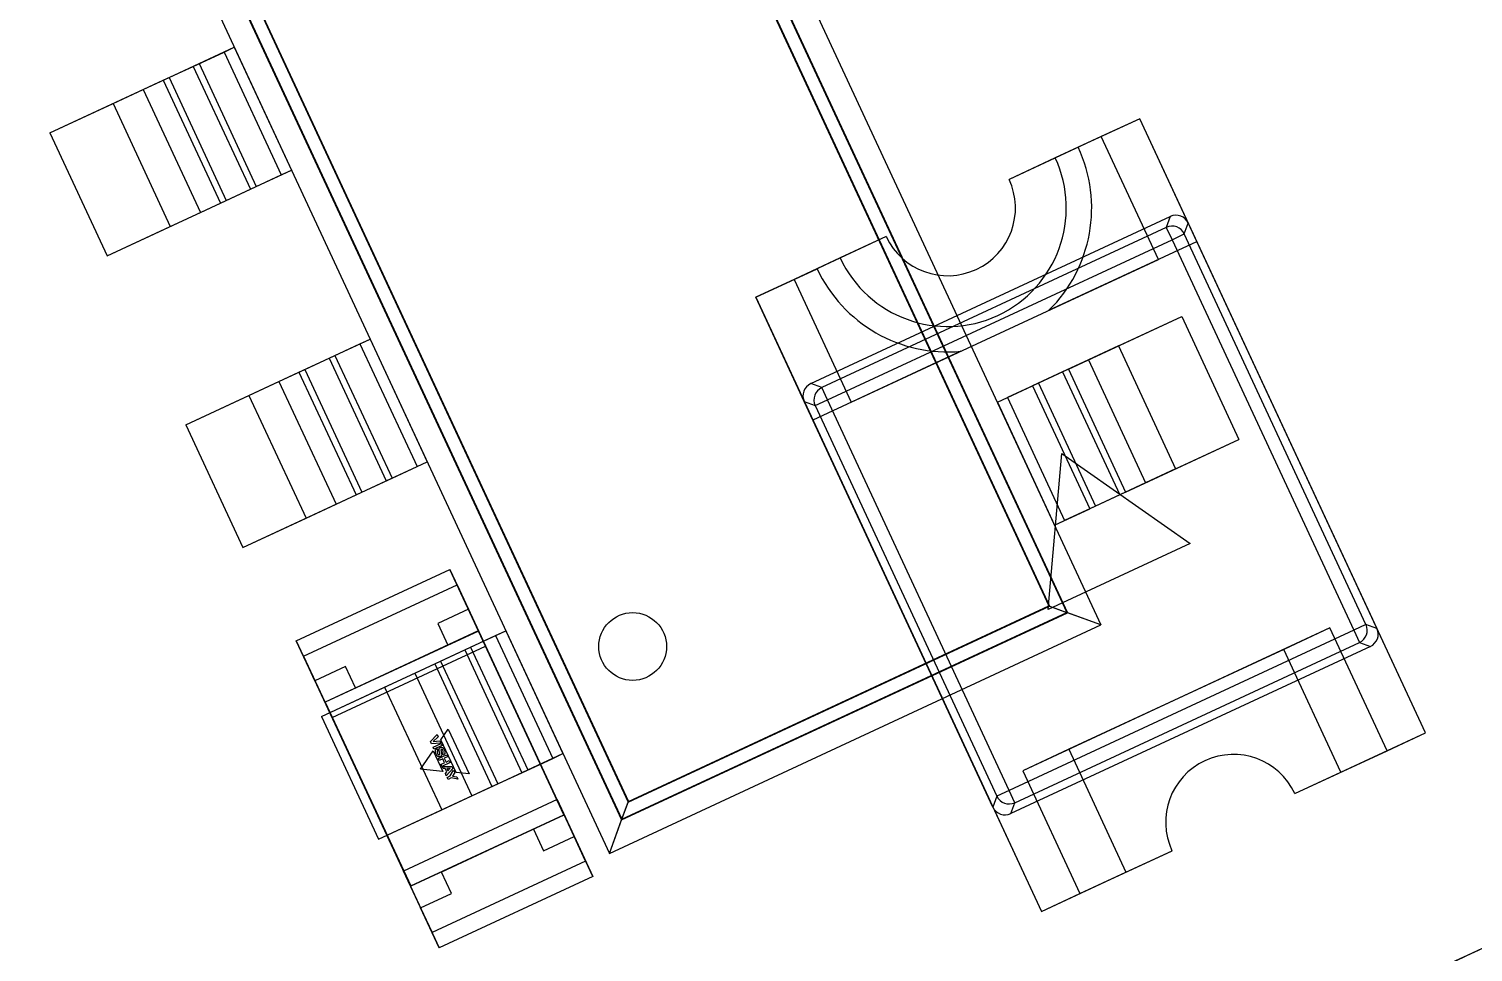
# Model space of a CAD drawing. Header units: millimetres. Extents: x 15 to 205, y 5 to 292.
# Drawn here: x 103.818 to 108.08, y 187.628 to 190.354 of the extents above; entities that cross this region are included whole.
import ezdxf

# ---------------------------------------------------------------- set-up
doc = ezdxf.new("R2010")
doc.units = ezdxf.units.MM

msp = doc.modelspace()

# ---------------------------------------------------------------- linework, layer by layer
at = {"color": 7, "linetype": 'Continuous', "lineweight": 25}
for p, q in [((105.7381, 191.2692), (106.9821, 188.5944)), ((105.7381, 191.2692), (106.9821, 188.5944)), ((105.7013, 191.1685), (106.8813, 188.6312)), ((105.7019, 191.1702), (106.8831, 188.6305)), ((105.682, 191.1157), (106.8285, 188.6504)), ((105.6828, 191.1178), (106.8306, 188.6497)), ((104.2873, 190.5945), (105.5313, 187.9197)), ((104.2873, 190.5945), (105.5313, 187.9197)), ((104.3863, 190.5584), (105.5674, 188.0187)), ((104.3881, 190.5577), (105.5681, 188.0204)), ((104.4388, 190.5392), (105.5866, 188.0711)), ((104.4409, 190.5385), (105.5874, 188.0732)), ((104.3033, 190.2436), (104.3944, 190.2859)), ((104.3206, 190.2516), (104.4244, 190.2999)), ((104.3944, 190.2859), (104.4244, 190.2999)), ((104.3944, 190.2859), (104.5631, 189.9232)), ((104.4244, 190.2999), (104.593, 189.9372)), ((104.4244, 190.2999), (104.593, 189.9372)), ((104.4244, 190.2999), (104.4244, 190.2999)), ((104.2145, 190.2023), (104.3033, 190.2436)), ((104.2318, 190.2103), (104.3206, 190.2516)), ((104.3033, 190.2436), (104.472, 189.8809)), ((104.3206, 190.2516), (104.4893, 189.8889)), ((103.8803, 190.0468), (104.2145, 190.2023)), ((104.1556, 190.1749), (104.2318, 190.2103)), ((104.2145, 190.2023), (104.3832, 189.8396)), ((104.2318, 190.2103), (104.4005, 189.8476)), ((104.0668, 190.1336), (104.1556, 190.1749)), ((104.1556, 190.1749), (104.3243, 189.8122)), ((103.8803, 190.0468), (104.0668, 190.1336)), ((104.0668, 190.1336), (104.2355, 189.7709)), ((107.0965, 190.089), (106.9151, 190.0047)), ((107.0965, 190.089), (106.9831, 190.0363)), ((107.2652, 189.7263), (107.0965, 190.089)), ((107.9399, 188.2755), (107.0965, 190.089)), ((103.8803, 190.0468), (104.049, 189.6841)), ((103.8803, 190.0468), (103.8803, 190.0468)), ((103.8803, 190.0468), (104.049, 189.6841)), ((106.9831, 190.0363), (106.7111, 189.9098)), ((106.9831, 190.0363), (106.8471, 189.973)), ((107.1518, 189.6736), (106.9831, 190.0363)), ((106.8471, 189.973), (106.7111, 189.9098)), ((106.9151, 190.0047), (106.8471, 189.973)), ((104.4893, 189.8889), (104.593, 189.9372)), ((104.5631, 189.9232), (104.593, 189.9372)), ((104.593, 189.9372), (104.593, 189.9372)), ((104.4005, 189.8476), (104.4893, 189.8889)), ((104.472, 189.8809), (104.5631, 189.9232)), ((104.3243, 189.8122), (104.4005, 189.8476)), ((104.3832, 189.8396), (104.472, 189.8809)), ((104.049, 189.6841), (104.3832, 189.8396)), ((104.2355, 189.7709), (104.3243, 189.8122)), ((104.049, 189.6841), (104.2355, 189.7709)), ((106.1258, 189.3067), (107.1868, 189.8001)), ((107.175, 189.768), (106.1579, 189.295)), ((107.1868, 189.8001), (107.175, 189.768)), ((107.175, 189.768), (107.1919, 189.7317)), ((107.2281, 189.7486), (107.2398, 189.7807)), ((107.2398, 189.7807), (107.7965, 188.5838)), ((106.3484, 189.7411), (106.0764, 189.6146)), ((106.1748, 189.2587), (107.1919, 189.7317)), ((106.3484, 189.7411), (106.2124, 189.6778)), ((106.8287, 189.5233), (107.2652, 189.7263)), ((107.1919, 189.7317), (107.2281, 189.7486)), ((107.1919, 189.7317), (107.7281, 188.5787)), ((107.7643, 188.5955), (107.2281, 189.7486)), ((107.9399, 188.2755), (107.2652, 189.7263)), ((104.049, 189.6841), (104.049, 189.6841)), ((106.2124, 189.6778), (106.0764, 189.6146)), ((106.2124, 189.6778), (106.1444, 189.6462)), ((105.9631, 189.5619), (106.1444, 189.6462)), ((106.2451, 189.2519), (107.1518, 189.6736)), ((106.0764, 189.6146), (105.9631, 189.5619)), ((106.0764, 189.6146), (106.2451, 189.2519)), ((106.1317, 189.1992), (105.9631, 189.5619)), ((105.9631, 189.5619), (106.8064, 187.7484)), ((106.8862, 189.3493), (107.2204, 189.5048)), ((107.0339, 189.418), (107.2204, 189.5048)), ((107.2204, 189.5048), (107.3891, 189.1421)), ((107.2204, 189.5048), (107.2204, 189.5048)), ((107.2204, 189.5048), (107.3891, 189.1421)), ((104.7039, 189.3822), (104.795, 189.4245)), ((104.7212, 189.3902), (104.825, 189.4385)), ((104.795, 189.4245), (104.825, 189.4385)), ((104.795, 189.4245), (104.9637, 189.0618)), ((104.825, 189.4385), (104.9936, 189.0758)), ((104.825, 189.4385), (104.9936, 189.0758)), ((104.825, 189.4385), (104.825, 189.4385)), ((104.6151, 189.3409), (104.7039, 189.3822)), ((104.6324, 189.3489), (104.7212, 189.3902)), ((104.7039, 189.3822), (104.8726, 189.0195)), ((104.7212, 189.3902), (104.8899, 189.0275)), ((106.5682, 189.4022), (106.1317, 189.1992)), ((106.9451, 189.3767), (106.8689, 189.3413)), ((107.0339, 189.418), (106.9451, 189.3767)), ((106.9451, 189.3767), (107.1138, 189.014)), ((107.0339, 189.418), (107.2025, 189.0553)), ((104.2809, 189.1854), (104.6151, 189.3409)), ((104.5562, 189.3135), (104.6324, 189.3489)), ((104.6151, 189.3409), (104.7838, 188.9782)), ((104.6324, 189.3489), (104.8011, 188.9862)), ((106.8689, 189.3413), (106.7801, 189.3)), ((106.8862, 189.3493), (106.7974, 189.308)), ((106.8689, 189.3413), (107.0376, 188.9786)), ((106.8862, 189.3493), (107.0549, 188.9866)), ((104.4675, 189.2722), (104.5562, 189.3135)), ((104.5562, 189.3135), (104.7249, 188.9508)), ((106.1579, 189.295), (106.1258, 189.3067)), ((106.1748, 189.2587), (106.1579, 189.295)), ((106.6764, 189.2518), (106.7801, 189.3)), ((106.7974, 189.308), (106.7063, 189.2657)), ((106.7801, 189.3), (106.9488, 188.9373)), ((106.7974, 189.308), (106.9661, 188.9454)), ((104.2809, 189.1854), (104.4675, 189.2722)), ((104.4675, 189.2722), (104.6361, 188.9095)), ((106.6631, 188.0566), (106.1064, 189.2536)), ((106.1064, 189.2536), (106.1386, 189.2419)), ((106.1386, 189.2419), (106.1748, 189.2587)), ((106.711, 188.1057), (106.1748, 189.2587)), ((106.6764, 189.2518), (106.7063, 189.2657)), ((106.6764, 189.2518), (106.845, 188.8891)), ((106.6764, 189.2518), (106.6764, 189.2518)), ((106.6764, 189.2518), (106.845, 188.8891)), ((106.7063, 189.2657), (106.8749, 188.903)), ((106.1386, 189.2419), (106.6748, 188.0888)), ((104.2809, 189.1854), (104.4496, 188.8227)), ((104.2809, 189.1854), (104.2809, 189.1854)), ((104.2809, 189.1854), (104.4496, 188.8227)), ((106.1317, 189.1992), (106.8064, 187.7484)), ((107.0549, 188.9866), (107.3891, 189.1421)), ((107.2025, 189.0553), (107.3891, 189.1421)), ((107.3891, 189.1421), (107.3891, 189.1421)), ((106.8264, 188.64), (106.8671, 189.1)), ((106.8671, 189.1), (107.2452, 188.8347)), ((104.8726, 189.0195), (104.9637, 189.0618)), ((104.8899, 189.0275), (104.9936, 189.0758)), ((104.9637, 189.0618), (104.9936, 189.0758)), ((104.9936, 189.0758), (104.9936, 189.0758)), ((107.2025, 189.0553), (107.1138, 189.014)), ((104.7838, 188.9782), (104.8726, 189.0195)), ((104.8011, 188.9862), (104.8899, 189.0275)), ((107.1138, 189.014), (107.0376, 188.9786)), ((104.4496, 188.8227), (104.7838, 188.9782)), ((104.6361, 188.9095), (104.7249, 188.9508)), ((104.7249, 188.9508), (104.8011, 188.9862)), ((107.0376, 188.9786), (106.9488, 188.9373)), ((107.0549, 188.9866), (106.9661, 188.9454)), ((104.4496, 188.8227), (104.6361, 188.9095)), ((106.845, 188.8891), (106.9488, 188.9373)), ((106.9661, 188.9454), (106.8749, 188.903)), ((106.845, 188.8891), (106.8749, 188.903)), ((106.845, 188.8891), (106.845, 188.8891)), ((104.4496, 188.8227), (104.4496, 188.8227)), ((107.2452, 188.8347), (106.8264, 188.64)), ((104.6073, 188.5476), (105.0607, 188.7584)), ((105.1661, 188.5318), (105.0607, 188.7584)), ((105.0607, 188.7584), (105.1155, 188.6406)), ((104.6284, 188.5023), (105.0818, 188.7131)), ((105.0818, 188.7131), (105.1661, 188.5318)), ((105.1155, 188.6406), (105.0818, 188.7131)), ((105.0818, 188.7131), (105.4613, 187.897)), ((105.1155, 188.6406), (105.0248, 188.5984)), ((105.5674, 188.0187), (106.8831, 188.6305)), ((105.5681, 188.0204), (106.8813, 188.6312)), ((105.5866, 188.0711), (106.8306, 188.6497)), ((105.5874, 188.0732), (106.8285, 188.6504)), ((106.8285, 188.6504), (106.8813, 188.6312)), ((106.8306, 188.6497), (106.8831, 188.6305)), ((106.9821, 188.5944), (106.8813, 188.6312)), ((106.9821, 188.5944), (106.8831, 188.6305)), ((105.1441, 188.5767), (104.6926, 188.3667)), ((105.1446, 188.5758), (104.693, 188.3658)), ((105.0248, 188.5984), (105.0544, 188.5349)), ((105.1218, 188.5288), (105.2256, 188.577)), ((105.1446, 188.5758), (105.1441, 188.5767)), ((105.1441, 188.5767), (105.1446, 188.5758)), ((105.1446, 188.5758), (105.1455, 188.5762)), ((105.1455, 188.5762), (105.1446, 188.5758)), ((105.3967, 188.0335), (105.1446, 188.5758)), ((105.3976, 188.034), (105.1455, 188.5762)), ((105.1957, 188.5631), (105.2256, 188.577)), ((105.2256, 188.577), (105.3942, 188.2144)), ((105.2256, 188.577), (105.2256, 188.577)), ((105.2256, 188.577), (105.3942, 188.2144)), ((105.5313, 187.9197), (106.9821, 188.5944)), ((105.5313, 187.9197), (106.9821, 188.5944)), ((105.6907, 188.5728), (105.6907, 188.5728)), ((107.7281, 188.5787), (106.711, 188.1057)), ((107.6578, 188.5855), (106.7511, 188.1638)), ((106.9821, 188.5944), (106.9821, 188.5944)), ((107.6578, 188.5855), (107.5218, 188.5222)), ((107.8265, 188.2228), (107.6578, 188.5855)), ((107.7643, 188.5955), (107.7281, 188.5787)), ((107.7281, 188.5787), (107.745, 188.5424)), ((107.7965, 188.5838), (107.7643, 188.5955)), ((104.6073, 188.5476), (104.6622, 188.4297)), ((104.7128, 188.3209), (104.6073, 188.5476)), ((104.7128, 188.3209), (105.1661, 188.5318)), ((104.7823, 188.4084), (105.0544, 188.5349)), ((105.033, 188.4875), (105.1218, 188.5288)), ((105.1045, 188.5208), (105.1957, 188.5631)), ((105.1218, 188.5288), (105.2905, 188.1661)), ((105.1957, 188.5631), (105.3643, 188.2004)), ((107.7771, 188.5307), (106.7161, 188.0373)), ((106.7279, 188.0694), (107.745, 188.5424)), ((107.745, 188.5424), (107.7771, 188.5307)), ((104.6622, 188.4297), (104.6284, 188.5023)), ((104.6284, 188.5023), (104.7128, 188.3209)), ((105.0079, 187.6862), (104.6284, 188.5023)), ((104.9568, 188.4521), (105.033, 188.4875)), ((105.0157, 188.4795), (105.1045, 188.5208)), ((105.033, 188.4875), (105.2017, 188.1248)), ((105.1045, 188.5208), (105.2732, 188.1581)), ((105.5094, 188.4885), (105.5094, 188.4885)), ((107.5218, 188.5222), (106.8871, 188.2271)), ((107.6905, 188.1595), (107.5218, 188.5222)), ((104.7528, 188.4719), (104.6622, 188.4297)), ((104.6815, 188.324), (105.0157, 188.4795)), ((104.7823, 188.4084), (104.7528, 188.4719)), ((104.8681, 188.4108), (104.9568, 188.4521)), ((104.9568, 188.4521), (105.1255, 188.0894)), ((105.0157, 188.4795), (105.1844, 188.1168)), ((104.6815, 188.324), (104.8681, 188.4108)), ((104.8681, 188.4108), (105.0367, 188.0481)), ((104.693, 188.3658), (104.6921, 188.3653)), ((104.6921, 188.3653), (104.693, 188.3658)), ((104.6921, 188.3653), (104.9443, 187.8231)), ((104.6926, 188.3667), (104.693, 188.3658)), ((104.693, 188.3658), (104.6926, 188.3667)), ((104.693, 188.3658), (104.9452, 187.8235)), ((104.6815, 188.324), (104.8502, 187.9613)), ((104.6815, 188.324), (104.6815, 188.324)), ((104.6815, 188.324), (104.8502, 187.9613)), ((105.003, 188.2505), (105.0227, 188.2706)), ((105.0227, 188.2706), (105.0256, 188.2643)), ((105.0339, 188.2555), (105.0558, 188.287)), ((105.0558, 188.287), (105.1175, 188.1544)), ((107.6905, 188.1595), (107.9399, 188.2755)), ((107.8265, 188.2228), (107.9399, 188.2755)), ((105.0062, 188.2437), (105.003, 188.2505)), ((105.0343, 188.2457), (105.0062, 188.2437)), ((105.0109, 188.2336), (105.0347, 188.2447)), ((105.0137, 188.2275), (105.0109, 188.2336)), ((105.0256, 188.2643), (105.0117, 188.2504)), ((105.0117, 188.2503), (105.0314, 188.2519)), ((105.0117, 188.2504), (105.0117, 188.2503)), ((105.0375, 188.2386), (105.0137, 188.2275)), ((105.0227, 188.229), (105.0254, 188.2231)), ((105.0314, 188.2519), (105.0343, 188.2457)), ((105.0792, 188.1582), (105.0339, 188.2555)), ((105.0347, 188.2447), (105.0375, 188.2386)), ((106.8871, 188.2271), (106.7511, 188.1638)), ((106.8871, 188.2271), (107.0558, 187.8644)), ((104.974, 188.1688), (105.0116, 188.223)), ((105.0116, 188.223), (105.04, 188.162)), ((105.0265, 188.2), (105.0503, 188.2111)), ((105.0293, 188.194), (105.0265, 188.2)), ((105.0396, 188.1987), (105.0293, 188.194)), ((105.0345, 188.1828), (105.0448, 188.1876)), ((105.0373, 188.1768), (105.0345, 188.1828)), ((105.0611, 188.1879), (105.0373, 188.1768)), ((105.0418, 188.2109), (105.0391, 188.2167)), ((105.0448, 188.1876), (105.0396, 188.1987)), ((105.0532, 188.205), (105.044, 188.2008)), ((105.044, 188.2008), (105.0492, 188.1896)), ((105.0492, 188.1896), (105.0583, 188.1939)), ((105.0503, 188.2111), (105.0532, 188.205)), ((105.0583, 188.1939), (105.0611, 188.1879)), ((105.2732, 188.1581), (105.3643, 188.2004)), ((105.2905, 188.1661), (105.3942, 188.2144)), ((105.3643, 188.2004), (105.3942, 188.2144)), ((105.3942, 188.2144), (105.3942, 188.2144)), ((107.5545, 188.0963), (107.8265, 188.2228)), ((107.6905, 188.1595), (107.8265, 188.2228)), ((105.04, 188.162), (104.974, 188.1688)), ((105.0376, 188.1762), (105.0663, 188.1768)), ((105.0405, 188.17), (105.0376, 188.1762)), ((105.0468, 188.1703), (105.0405, 188.17)), ((105.0516, 188.1601), (105.0468, 188.1703)), ((105.0472, 188.1555), (105.0516, 188.1601)), ((105.0501, 188.1492), (105.0472, 188.1555)), ((105.0692, 188.1706), (105.0501, 188.1492)), ((105.0618, 188.1711), (105.0514, 188.1706)), ((105.0514, 188.1706), (105.0547, 188.1634)), ((105.0525, 188.1442), (105.0618, 188.1485)), ((105.0553, 188.1381), (105.0525, 188.1442)), ((105.0547, 188.1634), (105.0618, 188.171)), ((105.0644, 188.1424), (105.0553, 188.1381)), ((105.0618, 188.171), (105.0618, 188.1711)), ((105.0618, 188.1485), (105.0716, 188.1654)), ((105.0839, 188.139), (105.0644, 188.1424)), ((105.0663, 188.1768), (105.0692, 188.1706)), ((105.0748, 188.1586), (105.0684, 188.1478)), ((105.0684, 188.1478), (105.0807, 188.1457)), ((105.0716, 188.1654), (105.0748, 188.1586)), ((105.1175, 188.1544), (105.0792, 188.1582)), ((105.0807, 188.1457), (105.0839, 188.139)), ((105.1844, 188.1168), (105.2732, 188.1581)), ((105.2017, 188.1248), (105.2905, 188.1661)), ((106.7511, 188.1638), (106.9198, 187.8011)), ((107.5545, 188.0963), (107.6905, 188.1595)), ((104.8502, 187.9613), (105.1844, 188.1168)), ((105.1255, 188.0894), (105.2017, 188.1248)), ((106.711, 188.1057), (106.6748, 188.0888)), ((106.7279, 188.0694), (106.711, 188.1057)), ((105.377, 188.0784), (104.9236, 187.8675)), ((105.0367, 188.0481), (105.1255, 188.0894)), ((105.377, 188.0784), (105.4824, 187.8517)), ((105.4613, 187.897), (105.377, 188.0784)), ((105.5674, 188.0187), (105.5866, 188.0711)), ((105.5681, 188.0204), (105.5874, 188.0732)), ((106.6748, 188.0888), (106.6631, 188.0566)), ((106.7161, 188.0373), (106.7279, 188.0694)), ((104.8502, 187.9613), (105.0367, 188.0481)), ((104.9452, 187.8235), (105.3967, 188.0335)), ((105.3971, 188.0326), (104.9456, 187.8226)), ((105.3967, 188.0335), (105.3976, 188.034)), ((105.3976, 188.034), (105.3967, 188.0335)), ((105.3971, 188.0326), (105.3967, 188.0335)), ((105.3967, 188.0335), (105.3971, 188.0326)), ((105.5313, 187.9197), (105.5681, 188.0204)), ((105.5313, 187.9197), (105.5674, 188.0187)), ((105.3074, 187.9909), (105.0354, 187.8644)), ((105.3074, 187.9909), (105.3369, 187.9274)), ((105.3369, 187.9274), (105.4276, 187.9696)), ((105.4824, 187.8517), (105.4276, 187.9696)), ((105.4276, 187.9696), (105.4613, 187.897)), ((104.8502, 187.9613), (104.8502, 187.9613)), ((106.9198, 187.8011), (107.1918, 187.9276)), ((107.0558, 187.8644), (107.1918, 187.9276)), ((105.4613, 187.897), (105.0079, 187.6862)), ((105.5313, 187.9197), (105.5313, 187.9197)), ((104.9236, 187.8675), (105.029, 187.6409)), ((105.0079, 187.6862), (104.9236, 187.8675)), ((105.4824, 187.8517), (105.029, 187.6409)), ((105.0649, 187.8009), (105.0354, 187.8644)), ((106.8064, 187.7484), (107.0558, 187.8644)), ((106.9198, 187.8011), (107.0558, 187.8644)), ((104.9443, 187.8231), (104.9452, 187.8235)), ((104.9452, 187.8235), (104.9443, 187.8231)), ((104.9452, 187.8235), (104.9456, 187.8226)), ((104.9456, 187.8226), (104.9452, 187.8235)), ((104.9742, 187.7587), (105.0649, 187.8009)), ((106.8064, 187.7484), (106.9198, 187.8011)), ((104.9742, 187.7587), (105.0079, 187.6862)), ((105.029, 187.6409), (104.9742, 187.7587))]:
    msp.add_line(p, q, dxfattribs=at)
msp.add_circle((105.6001, 188.5306), 0.1, dxfattribs=at)
msp.add_circle((105.6001, 188.5306), 0.1, dxfattribs=at)
for centre, radius, start, end in [((106.5298, 189.8254), 0.35, 204.9412, 24.9412), ((106.5298, 189.8254), 0.35, 204.9412, 24.9412), ((106.5298, 189.8254), 0.425, 314.6912, 24.9412), ((106.5298, 189.8254), 0.425, 314.6912, 24.9412), ((106.5298, 189.8254), 0.2, 204.9412, 24.9412), ((106.5298, 189.8254), 0.2, 204.9412, 24.9412), ((107.1918, 189.7316), 0.0401, 25.1248, 114.7576), ((106.5298, 189.8254), 0.425, 204.9412, 275.1913), ((106.5298, 189.8254), 0.425, 204.9412, 275.1913), ((106.175, 189.2587), 0.0401, 115.1248, 204.7576), ((105.1446, 188.5758), 0.001, 24.9412, 114.9412), ((105.1446, 188.5758), 0.001, 24.9412, 114.9412), ((107.7279, 188.5787), 0.0401, 295.1248, 24.7576), ((104.693, 188.3658), 0.001, 114.9412, 204.9412), ((104.693, 188.3658), 0.001, 114.9412, 204.9412), ((107.3731, 188.012), 0.2, 24.9412, 204.9412), ((107.3731, 188.012), 0.2, 24.9412, 204.9412), ((106.7111, 188.1058), 0.0401, 205.1248, 294.7576), ((105.3967, 188.0335), 0.001, 294.9412, 24.9412), ((105.3967, 188.0335), 0.001, 294.9412, 24.9412), ((104.9452, 187.8235), 0.001, 204.9412, 294.9412), ((104.9452, 187.8235), 0.001, 204.9412, 294.9412)]:
    msp.add_arc(centre, radius, start, end, dxfattribs=at)
for centre, major_axis in [((107.2036, 189.7638), (0.0138, 0.0377)), ((106.1428, 189.2704), (-0.0377, 0.0138)), ((107.7601, 188.567), (0.0377, -0.0138)), ((106.6994, 188.0736), (-0.0138, -0.0377))]:
    msp.add_ellipse(centre, major_axis=major_axis, ratio=0.997265, start_param=5.499157, end_param=7.067214, dxfattribs=at)
for points, knots in [([(126.2342, 206.1335), (123.4476, 204.8375), (117.9458, 202.2789), (109.6769, 198.4331), (100.006, 193.9358), (88.8841, 188.7635), (80.5296, 184.8781), (76.3635, 182.9406)], [0, 0, 0, 0, 0.167631, 0.330958, 0.497429, 0.749386, 1, 1, 1, 1]), ([(110.4541, 192.1175), (110.6139, 191.7577), (110.9335, 191.0379), (111.2912, 190.0856), (111.5376, 189.2799), (111.6381, 188.7191), (111.6414, 188.2762), (111.589, 187.9459), (111.4648, 187.63), (111.2646, 187.3216), (110.9875, 187.0335), (110.542, 186.6785), (109.921, 186.2955), (109.0889, 185.8868), (108.1915, 185.5007), (107.227, 185.1754), (106.3875, 184.9966), (105.6962, 184.9464), (105.1545, 184.989), (104.64, 185.1404), (104.1421, 185.4083), (103.6818, 185.7986), (103.1656, 186.3867), (102.6342, 187.1694), (102.0975, 188.1343), (101.6784, 189.158), (101.3793, 190.1156), (101.2208, 190.9313), (101.1958, 191.5951), (101.2817, 192.171), (101.4978, 192.6972), (101.8394, 193.2049), (102.3166, 193.6862), (103.0876, 194.2793), (104.1391, 194.917), (105.3402, 195.4734), (106.2862, 195.8057), (106.9416, 195.9299), (107.4853, 195.9411), (107.9621, 195.7952), (108.3427, 195.5311), (108.7073, 195.1735), (109.1687, 194.5489), (109.6399, 193.7349), (110.0917, 192.8803), (110.3333, 192.3718), (110.4541, 192.1175)], [0, 0, 0, 0, 0.034501, 0.069013, 0.090616, 0.112157, 0.123134, 0.134092, 0.145182, 0.156274, 0.169047, 0.181851, 0.207461, 0.233145, 0.26306, 0.29304, 0.322803, 0.339536, 0.356238, 0.373128, 0.390026, 0.409638, 0.429295, 0.461542, 0.49376, 0.525987, 0.558206, 0.582571, 0.601283, 0.619951, 0.637409, 0.65489, 0.676883, 0.698933, 0.741893, 0.784864, 0.814612, 0.829766, 0.844855, 0.864875, 0.877736, 0.890629, 0.914635, 0.950671, 0.975335, 1, 1, 1, 1]), ([(109.9144, 193.2105), (109.7293, 193.5529), (109.4264, 194.1134), (108.9663, 194.8313), (108.6004, 195.2818), (108.2631, 195.5793), (107.9771, 195.7591), (107.6548, 195.8747), (107.2913, 195.9257), (106.8965, 195.9043), (106.3515, 195.8005), (105.6774, 195.5843), (104.8379, 195.2222), (103.9587, 194.7885), (103.069, 194.2557), (102.3767, 193.7249), (101.8823, 193.2269), (101.5588, 192.786), (101.3355, 192.295), (101.2134, 191.7436), (101.2096, 191.1449), (101.3193, 190.3799), (101.568, 189.4784), (101.9504, 188.4549), (102.451, 187.4805), (102.9874, 186.6275), (103.5091, 185.9653), (104.0075, 185.4997), (104.5075, 185.1815), (105.0562, 184.9983), (105.6684, 184.9277), (106.3434, 184.9797), (107.2868, 185.1821), (108.4441, 185.5696), (109.6407, 186.124), (110.5071, 186.6289), (111.0331, 187.0482), (111.4001, 187.4535), (111.6053, 187.9065), (111.6571, 188.3598), (111.6286, 188.8531), (111.4918, 189.4611), (111.2564, 190.1815), (110.9239, 191.0483), (110.4902, 192.0734), (110.1077, 192.8287), (109.9144, 193.2105)], [0, 0, 0, 0, 0.03451, 0.056497, 0.078424, 0.089509, 0.100574, 0.111782, 0.12299, 0.135547, 0.148133, 0.172927, 0.197793, 0.22825, 0.258775, 0.289084, 0.305898, 0.322682, 0.339663, 0.356651, 0.376026, 0.395445, 0.427376, 0.459276, 0.491186, 0.523084, 0.548363, 0.567392, 0.586374, 0.604134, 0.621916, 0.64374, 0.66562, 0.708263, 0.750924, 0.78088, 0.796128, 0.811312, 0.831282, 0.843843, 0.856433, 0.879539, 0.902592, 0.92563, 0.962407, 1, 1, 1, 1]), ([(81.4237, 172.0597), (85.5898, 173.9972), (93.9444, 177.8825), (104.3834, 182.7373), (112.6928, 186.6018), (118.8656, 189.4724), (125.0502, 192.3485), (129.1982, 194.2776), (131.2945, 195.2525)], [0, 0, 0, 0, 0.250614, 0.502571, 0.627963, 0.750476, 0.873897, 1, 1, 1, 1]), ([(80.4357, 181.6644), (81.3873, 182.107), (84.2425, 183.4348), (89.0018, 185.6481), (93.7653, 187.8635), (97.5776, 189.6364), (100.9629, 191.2108), (104.1315, 192.6844), (107.092, 194.0612), (108.5717, 194.7493), (109.3115, 195.0933)], [0, 0, 0, 0, 0.098942, 0.296859, 0.494758, 0.593727, 0.692693, 0.846267, 0.923131, 1, 1, 1, 1]), ([(109.3115, 195.0933), (108.8357, 194.8721), (107.8842, 194.4296), (105.9777, 193.5429), (103.5944, 192.4346), (99.7824, 190.6618), (94.8726, 188.3784), (88.8635, 185.5838), (84.7588, 183.6749), (82.7064, 182.7204)], [0, 0, 0, 0, 0.053733, 0.107475, 0.214909, 0.322348, 0.537149, 0.768574, 1, 1, 1, 1]), ([(83.0718, 175.9962), (84.0234, 176.4387), (86.8786, 177.7665), (91.6379, 179.9799), (96.4014, 182.1952), (100.2137, 183.9682), (103.599, 185.5425), (106.7676, 187.0161), (109.7281, 188.3929), (111.2077, 189.081), (111.9476, 189.4251)], [0, 0, 0, 0, 0.098942, 0.296859, 0.494758, 0.593727, 0.692693, 0.846267, 0.923131, 1, 1, 1, 1]), ([(111.9476, 189.4251), (111.4718, 189.2039), (110.5202, 188.7613), (108.6138, 187.8747), (106.2305, 186.7663), (101.3182, 184.4818), (94.3569, 181.2444), (88.3473, 178.4496), (85.3425, 177.0522)], [0, 0, 0, 0, 0.053733, 0.107475, 0.214909, 0.322348, 0.661173, 1, 1, 1, 1]), ([(105.0196, 188.2133), (105.0194, 188.214), (105.0188, 188.2152), (105.0183, 188.217), (105.0179, 188.2189), (105.0177, 188.2207), (105.0178, 188.2223), (105.0181, 188.2238), (105.0186, 188.2251), (105.0193, 188.2263), (105.0202, 188.2274), (105.0213, 188.2283), (105.0222, 188.2288), (105.0227, 188.229)], [0, 0, 0, 0, 0.111674, 0.220816, 0.326505, 0.428114, 0.525478, 0.603732, 0.680129, 0.755942, 0.832975, 0.913485, 1, 1, 1, 1]), ([(105.0196, 188.2133), (105.0194, 188.214), (105.0188, 188.2152), (105.0183, 188.217), (105.0179, 188.2189), (105.0177, 188.2207), (105.0178, 188.2223), (105.0181, 188.2238), (105.0186, 188.2251), (105.0193, 188.2263), (105.0202, 188.2274), (105.0213, 188.2283), (105.0222, 188.2288), (105.0227, 188.229)], [0, 0, 0, 0, 0.111674, 0.220816, 0.326505, 0.428114, 0.525478, 0.603732, 0.680129, 0.755942, 0.832975, 0.913485, 1, 1, 1, 1]), ([(105.0294, 188.221), (105.0293, 188.2217), (105.029, 188.2229), (105.0288, 188.2248), (105.0287, 188.2266), (105.0289, 188.2281), (105.0293, 188.2293), (105.0298, 188.2303), (105.0304, 188.2311), (105.0313, 188.2318), (105.032, 188.2322), (105.0324, 188.2324)], [0, 0, 0, 0, 0.151123, 0.299162, 0.440716, 0.574416, 0.655344, 0.735536, 0.817472, 0.904404, 1, 1, 1, 1]), ([(105.0294, 188.221), (105.0293, 188.2217), (105.029, 188.2229), (105.0288, 188.2248), (105.0287, 188.2266), (105.0289, 188.2281), (105.0293, 188.2293), (105.0298, 188.2303), (105.0304, 188.2311), (105.0313, 188.2318), (105.032, 188.2322), (105.0324, 188.2324)], [0, 0, 0, 0, 0.1511232, 0.299162, 0.4407158, 0.5744164, 0.6553438, 0.735536, 0.8174724, 0.9044037, 1, 1, 1, 1]), ([(105.0324, 188.2324), (105.0328, 188.2325), (105.0335, 188.2329), (105.0348, 188.233), (105.036, 188.233), (105.0371, 188.2327), (105.0383, 188.2323), (105.0395, 188.2315), (105.0409, 188.2304), (105.0422, 188.229), (105.0434, 188.2273), (105.044, 188.2261), (105.0444, 188.2254)], [0, 0, 0, 0, 0.083836, 0.162978, 0.240017, 0.317025, 0.395442, 0.476081, 0.601648, 0.73219, 0.86583, 1, 1, 1, 1]), ([(105.0324, 188.2324), (105.0328, 188.2325), (105.0335, 188.2329), (105.0348, 188.233), (105.036, 188.233), (105.0371, 188.2327), (105.0383, 188.2323), (105.0395, 188.2315), (105.0409, 188.2304), (105.0422, 188.229), (105.0434, 188.2273), (105.044, 188.2261), (105.0444, 188.2254)], [0, 0, 0, 0, 0.083836, 0.162978, 0.240017, 0.317025, 0.395442, 0.476081, 0.601648, 0.73219, 0.86583, 1, 1, 1, 1]), ([(105.0355, 188.2267), (105.0353, 188.2266), (105.0349, 188.2264), (105.0345, 188.2259), (105.0343, 188.2252), (105.0343, 188.2243), (105.0344, 188.2233), (105.0346, 188.2221), (105.0349, 188.2206), (105.0353, 188.2188), (105.0356, 188.2175), (105.0357, 188.2168)], [0, 0, 0, 0, 0.0653, 0.123822, 0.189595, 0.276318, 0.367489, 0.482194, 0.623775, 0.795361, 1, 1, 1, 1]), ([(105.0355, 188.2267), (105.0353, 188.2266), (105.0349, 188.2264), (105.0345, 188.2259), (105.0343, 188.2252), (105.0343, 188.2243), (105.0344, 188.2233), (105.0346, 188.2221), (105.0349, 188.2206), (105.0353, 188.2188), (105.0356, 188.2175), (105.0357, 188.2168)], [0, 0, 0, 0, 0.0653, 0.123822, 0.189595, 0.276318, 0.367489, 0.482194, 0.623775, 0.795361, 1, 1, 1, 1]), ([(105.0402, 188.2238), (105.04, 188.2241), (105.0397, 188.2248), (105.039, 188.2256), (105.0384, 188.2263), (105.0377, 188.2267), (105.037, 188.227), (105.0362, 188.227), (105.0358, 188.2268), (105.0355, 188.2267)], [0, 0, 0, 0, 0.1772, 0.35411, 0.523148, 0.642763, 0.757731, 0.873619, 1, 1, 1, 1]), ([(105.0402, 188.2238), (105.04, 188.2241), (105.0397, 188.2248), (105.039, 188.2256), (105.0384, 188.2263), (105.0377, 188.2267), (105.037, 188.227), (105.0362, 188.227), (105.0358, 188.2268), (105.0355, 188.2267)], [0, 0, 0, 0, 0.1772, 0.35411, 0.523148, 0.642763, 0.757731, 0.873619, 1, 1, 1, 1]), ([(105.0444, 188.2254), (105.0446, 188.2249), (105.0451, 188.2237), (105.0457, 188.222), (105.046, 188.2203), (105.0462, 188.2186), (105.0462, 188.2171), (105.0459, 188.2157), (105.0455, 188.2145), (105.0449, 188.2134), (105.0441, 188.2124), (105.0431, 188.2115), (105.0422, 188.2111), (105.0418, 188.2109)], [0, 0, 0, 0, 0.113094, 0.22318, 0.329301, 0.430844, 0.5277, 0.605285, 0.680912, 0.75601, 0.832566, 0.913011, 1, 1, 1, 1]), ([(105.0444, 188.2254), (105.0446, 188.2249), (105.0451, 188.2237), (105.0457, 188.222), (105.046, 188.2203), (105.0462, 188.2186), (105.0462, 188.2171), (105.0459, 188.2157), (105.0455, 188.2145), (105.0449, 188.2134), (105.0441, 188.2124), (105.0431, 188.2115), (105.0422, 188.2111), (105.0418, 188.2109)], [0, 0, 0, 0, 0.113094, 0.22318, 0.329301, 0.430844, 0.5277, 0.605285, 0.680912, 0.75601, 0.832566, 0.913011, 1, 1, 1, 1]), ([(105.0326, 188.2055), (105.0321, 188.2053), (105.0311, 188.2049), (105.0296, 188.2047), (105.028, 188.2049), (105.0264, 188.2054), (105.0249, 188.2063), (105.0234, 188.2076), (105.0221, 188.2092), (105.0207, 188.2111), (105.02, 188.2126), (105.0196, 188.2133)], [0, 0, 0, 0, 0.093231, 0.18407, 0.275846, 0.371929, 0.475443, 0.586964, 0.710412, 0.847584, 1, 1, 1, 1]), ([(105.0326, 188.2055), (105.0321, 188.2053), (105.0311, 188.2049), (105.0296, 188.2047), (105.028, 188.2049), (105.0264, 188.2054), (105.0249, 188.2063), (105.0234, 188.2076), (105.0221, 188.2092), (105.0207, 188.2111), (105.02, 188.2126), (105.0196, 188.2133)], [0, 0, 0, 0, 0.093231, 0.18407, 0.275846, 0.371929, 0.475443, 0.586964, 0.710412, 0.847584, 1, 1, 1, 1]), ([(105.0254, 188.2231), (105.0251, 188.223), (105.0244, 188.2226), (105.0237, 188.2219), (105.0232, 188.2211), (105.0229, 188.2202), (105.0228, 188.2191), (105.0229, 188.2178), (105.0232, 188.2164), (105.0236, 188.2155), (105.0238, 188.215)], [0, 0, 0, 0, 0.118003, 0.224829, 0.32648, 0.428067, 0.533159, 0.679024, 0.835133, 1, 1, 1, 1]), ([(105.0254, 188.2231), (105.0251, 188.223), (105.0244, 188.2226), (105.0237, 188.2219), (105.0232, 188.2211), (105.0229, 188.2202), (105.0228, 188.2191), (105.0229, 188.2178), (105.0232, 188.2164), (105.0236, 188.2155), (105.0238, 188.215)], [0, 0, 0, 0, 0.118003, 0.224829, 0.32648, 0.428067, 0.533159, 0.679024, 0.835133, 1, 1, 1, 1]), ([(105.0238, 188.215), (105.024, 188.2146), (105.0244, 188.2139), (105.0251, 188.2128), (105.0259, 188.2119), (105.0267, 188.2112), (105.0275, 188.2108), (105.0284, 188.2107), (105.029, 188.2109), (105.0293, 188.211)], [0, 0, 0, 0, 0.167122, 0.345632, 0.521423, 0.645574, 0.762147, 0.876211, 1, 1, 1, 1]), ([(105.0238, 188.215), (105.024, 188.2146), (105.0244, 188.2139), (105.0251, 188.2128), (105.0259, 188.2119), (105.0267, 188.2112), (105.0275, 188.2108), (105.0284, 188.2107), (105.029, 188.2109), (105.0293, 188.211)], [0, 0, 0, 0, 0.167122, 0.345632, 0.521423, 0.645574, 0.762147, 0.876211, 1, 1, 1, 1]), ([(105.0293, 188.211), (105.0295, 188.2111), (105.0298, 188.2114), (105.0303, 188.2119), (105.0306, 188.2126), (105.0307, 188.2136), (105.0307, 188.2149), (105.0305, 188.2163), (105.0301, 188.2178), (105.0298, 188.2194), (105.0295, 188.2205), (105.0294, 188.221)], [0, 0, 0, 0, 0.0625948, 0.1218335, 0.1829119, 0.2849089, 0.4032069, 0.5372281, 0.6840403, 0.8397192, 1, 1, 1, 1]), ([(105.0293, 188.211), (105.0295, 188.2111), (105.0298, 188.2114), (105.0303, 188.2119), (105.0306, 188.2126), (105.0307, 188.2136), (105.0307, 188.2149), (105.0305, 188.2163), (105.0301, 188.2178), (105.0298, 188.2194), (105.0295, 188.2205), (105.0294, 188.221)], [0, 0, 0, 0, 0.062595, 0.121834, 0.182912, 0.284909, 0.403207, 0.537228, 0.68404, 0.839719, 1, 1, 1, 1]), ([(105.0357, 188.2168), (105.0358, 188.2166), (105.0359, 188.216), (105.0361, 188.215), (105.0363, 188.2139), (105.0364, 188.2126), (105.0364, 188.2113), (105.0362, 188.2101), (105.0359, 188.209), (105.0355, 188.208), (105.0348, 188.207), (105.0338, 188.2061), (105.033, 188.2057), (105.0326, 188.2055)], [0, 0, 0, 0, 0.06237, 0.141521, 0.232871, 0.332215, 0.435973, 0.523929, 0.612451, 0.701905, 0.793998, 0.891899, 1, 1, 1, 1]), ([(105.0357, 188.2168), (105.0358, 188.2166), (105.0359, 188.216), (105.0361, 188.215), (105.0363, 188.2139), (105.0364, 188.2126), (105.0364, 188.2113), (105.0362, 188.2101), (105.0359, 188.209), (105.0355, 188.208), (105.0348, 188.207), (105.0338, 188.2061), (105.033, 188.2057), (105.0326, 188.2055)], [0, 0, 0, 0, 0.0623699, 0.1415214, 0.2328714, 0.3322152, 0.4359727, 0.5239287, 0.6124514, 0.701905, 0.7939981, 0.8918988, 1, 1, 1, 1]), ([(105.0391, 188.2167), (105.0394, 188.2169), (105.0401, 188.2173), (105.0408, 188.2182), (105.0411, 188.2192), (105.0412, 188.2203), (105.0411, 188.2214), (105.0407, 188.2226), (105.0403, 188.2234), (105.0402, 188.2238)], [0, 0, 0, 0, 0.150428, 0.281144, 0.404859, 0.531995, 0.675436, 0.831692, 1, 1, 1, 1]), ([(105.0391, 188.2167), (105.0394, 188.2169), (105.0401, 188.2173), (105.0408, 188.2182), (105.0411, 188.2192), (105.0412, 188.2203), (105.0411, 188.2214), (105.0407, 188.2226), (105.0403, 188.2234), (105.0402, 188.2238)], [0, 0, 0, 0, 0.150428, 0.281144, 0.404859, 0.531995, 0.675436, 0.831692, 1, 1, 1, 1])]:
    msp.add_open_spline(points, degree=3, knots=knots, dxfattribs=at)

doc.saveas('drawing.dxf')
